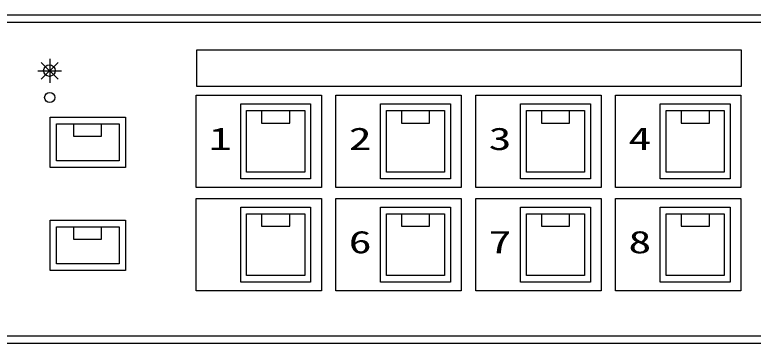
# Model space of a CAD drawing. Units: millimetres, scale not verified. Extents: x -62 to 63, y -57 to 57.
# Drawn here: x -35.23 to -25.33, y 11.74 to 16.14 of the extents above; entities that cross this region are included whole.
import ezdxf
from ezdxf.enums import TextEntityAlignment as Align

# ---------------------------------------------------------------- set-up
doc = ezdxf.new("R2010")
doc.units = ezdxf.units.MM
doc.header["$LTSCALE"] = 0.190318
doc.layers.add('0-2_GAIKEI', color=1, linetype='Continuous')
doc.styles.add('ＭＳ ゴシック', font='')
doc.styles.get('ＭＳ ゴシック').set_extended_font_data('MS Gothic')

msp = doc.modelspace()

# ---------------------------------------------------------------- linework, layer by layer
at = {"layer": '0-2_GAIKEI', "color": 7}
for p, q in [((-46.8655, 16.1387), (-4.8655, 16.1387)), ((-44.9905, 16.1387), (-4.8655, 16.1387)), ((-46.8655, 11.7387), (-21.8366, 11.7387))]:
    msp.add_line(p, q, dxfattribs=at)
at = {"layer": '0-2_GAIKEI'}
for p, q in [((-46.8655, 16.0387), (-4.8655, 16.0387)), ((-32.7882, 15.1789), (-32.7882, 15.6693)), ((-32.7882, 15.6693), (-25.4888, 15.6693)), ((-25.4888, 15.6693), (-25.4888, 15.1789)), ((-34.7585, 15.5471), (-34.7585, 15.2284)), ((-34.8713, 15.275), (-34.6462, 15.5004)), ((-34.8713, 15.5004), (-34.6462, 15.275)), ((-34.9182, 15.3878), (-34.5994, 15.3878)), ((-25.4888, 15.1789), (-32.7882, 15.1789)), ((-32.797, 13.8259), (-32.797, 15.0606)), ((-32.797, 15.0606), (-31.1154, 15.0606)), ((-31.1154, 15.0606), (-31.1154, 13.8259)), ((-30.9218, 13.8259), (-30.9218, 15.0606)), ((-30.9218, 15.0606), (-29.2404, 15.0606)), ((-29.2404, 15.0606), (-29.2404, 13.8259)), ((-29.0468, 13.8259), (-29.0468, 15.0606)), ((-29.0468, 15.0606), (-27.3654, 15.0606)), ((-27.3654, 15.0606), (-27.3654, 13.8259)), ((-27.1719, 13.8259), (-27.1719, 15.0606)), ((-27.1719, 15.0606), (-25.4904, 15.0606)), ((-25.4904, 15.0606), (-25.4904, 13.8259)), ((-32.1971, 13.9397), (-32.1971, 14.9468)), ((-32.1971, 14.9468), (-31.2601, 14.9468)), ((-32.1185, 14.0316), (-32.1185, 14.8549)), ((-32.1185, 14.8549), (-31.3389, 14.8549)), ((-31.3389, 14.8549), (-31.3389, 14.0316)), ((-31.2601, 14.9468), (-31.2601, 13.9397)), ((-30.3221, 13.9397), (-30.3221, 14.9468)), ((-30.3221, 14.9468), (-29.3851, 14.9468)), ((-30.2433, 14.0316), (-30.2433, 14.8549)), ((-30.2433, 14.8549), (-29.4639, 14.8549)), ((-29.4639, 14.8549), (-29.4639, 14.0316)), ((-29.3851, 14.9468), (-29.3851, 13.9397)), ((-28.4469, 13.9397), (-28.4469, 14.9468)), ((-28.4469, 14.9468), (-27.51, 14.9468)), ((-28.3679, 14.0316), (-28.3679, 14.8549)), ((-28.3679, 14.8549), (-27.5885, 14.8549)), ((-27.5885, 14.8549), (-27.5885, 14.0316)), ((-27.51, 14.9468), (-27.51, 13.9397)), ((-26.5721, 13.9397), (-26.5721, 14.9468)), ((-26.5721, 14.9468), (-25.635, 14.9468)), ((-26.4932, 14.0316), (-26.4932, 14.8549)), ((-26.4932, 14.8549), (-25.7139, 14.8549)), ((-25.7139, 14.8549), (-25.7139, 14.0316)), ((-25.635, 14.9468), (-25.635, 13.9397)), ((-34.7541, 14.0943), (-34.7541, 14.7682)), ((-34.7541, 14.7682), (-33.7405, 14.7682)), ((-33.7405, 14.7682), (-33.7405, 14.0943)), ((-31.9172, 14.8506), (-31.9172, 14.6885)), ((-31.5399, 14.8506), (-31.9172, 14.8506)), ((-31.5399, 14.6885), (-31.5399, 14.8506)), ((-30.042, 14.8506), (-30.042, 14.6885)), ((-29.6649, 14.8506), (-30.042, 14.8506)), ((-29.6649, 14.6885), (-29.6649, 14.8506)), ((-28.1669, 14.8506), (-28.1669, 14.6885)), ((-27.7895, 14.8506), (-28.1669, 14.8506)), ((-27.7895, 14.6885), (-27.7895, 14.8506)), ((-26.2921, 14.8506), (-26.2921, 14.6885)), ((-25.9146, 14.8506), (-26.2921, 14.8506)), ((-25.9146, 14.6885), (-25.9146, 14.8506)), ((-34.668, 14.1833), (-34.668, 14.679)), ((-34.668, 14.679), (-33.8266, 14.679)), ((-34.4415, 14.6753), (-34.4415, 14.5134)), ((-34.064, 14.6753), (-34.4415, 14.6753)), ((-34.064, 14.5134), (-34.064, 14.6753)), ((-33.8266, 14.679), (-33.8266, 14.1833)), ((-31.9172, 14.6885), (-31.5399, 14.6885)), ((-30.042, 14.6885), (-29.6649, 14.6885)), ((-28.1669, 14.6885), (-27.7895, 14.6885)), ((-26.2921, 14.6885), (-25.9146, 14.6885)), ((-34.4415, 14.5134), (-34.064, 14.5134)), ((-33.8266, 14.1833), (-34.668, 14.1833)), ((-33.7405, 14.0943), (-34.7541, 14.0943)), ((-31.3389, 14.0316), (-32.1185, 14.0316)), ((-29.4639, 14.0316), (-30.2433, 14.0316)), ((-27.5885, 14.0316), (-28.3679, 14.0316)), ((-25.7139, 14.0316), (-26.4932, 14.0316)), ((-31.2601, 13.9397), (-32.1971, 13.9397)), ((-29.3851, 13.9397), (-30.3221, 13.9397)), ((-27.51, 13.9397), (-28.4469, 13.9397)), ((-25.635, 13.9397), (-26.5721, 13.9397)), ((-31.1154, 13.8259), (-32.797, 13.8259)), ((-29.2404, 13.8259), (-30.9218, 13.8259)), ((-27.3654, 13.8259), (-29.0468, 13.8259)), ((-25.4904, 13.8259), (-27.1719, 13.8259)), ((-32.797, 12.4423), (-32.797, 13.677)), ((-32.797, 13.677), (-31.1154, 13.677)), ((-31.1154, 13.677), (-31.1154, 12.4423)), ((-30.9218, 12.4423), (-30.9218, 13.677)), ((-30.9218, 13.677), (-29.2404, 13.677)), ((-29.2404, 13.677), (-29.2404, 12.4423)), ((-29.0468, 12.4423), (-29.0468, 13.677)), ((-29.0468, 13.677), (-27.3654, 13.677)), ((-27.3654, 13.677), (-27.3654, 12.4423)), ((-27.1719, 12.4423), (-27.1719, 13.677)), ((-27.1719, 13.677), (-25.4904, 13.677)), ((-25.4904, 13.677), (-25.4904, 12.4423)), ((-32.1971, 12.5561), (-32.1971, 13.5634)), ((-32.1971, 13.5634), (-31.2601, 13.5634)), ((-32.1185, 12.6481), (-32.1185, 13.4713)), ((-32.1185, 13.4713), (-31.3389, 13.4713)), ((-31.9172, 13.467), (-31.9172, 13.305)), ((-31.5399, 13.467), (-31.9172, 13.467)), ((-31.5399, 13.305), (-31.5399, 13.467)), ((-31.3389, 13.4713), (-31.3389, 12.6481)), ((-31.2601, 13.5634), (-31.2601, 12.5561)), ((-30.3221, 12.5561), (-30.3221, 13.5634)), ((-30.3221, 13.5634), (-29.3851, 13.5634)), ((-30.2433, 12.6481), (-30.2433, 13.4713)), ((-30.2433, 13.4713), (-29.4639, 13.4713)), ((-30.042, 13.467), (-30.042, 13.305)), ((-29.6649, 13.467), (-30.042, 13.467)), ((-29.6649, 13.305), (-29.6649, 13.467)), ((-29.4639, 13.4713), (-29.4639, 12.6481)), ((-29.3851, 13.5634), (-29.3851, 12.5561)), ((-28.4469, 12.5561), (-28.4469, 13.5634)), ((-28.4469, 13.5634), (-27.51, 13.5634)), ((-28.3679, 12.6481), (-28.3679, 13.4713)), ((-28.3679, 13.4713), (-27.5885, 13.4713)), ((-28.1669, 13.467), (-28.1669, 13.305)), ((-27.7895, 13.467), (-28.1669, 13.467)), ((-27.7895, 13.305), (-27.7895, 13.467)), ((-27.5885, 13.4713), (-27.5885, 12.6481)), ((-27.51, 13.5634), (-27.51, 12.5561)), ((-26.5721, 12.5561), (-26.5721, 13.5634)), ((-26.5721, 13.5634), (-25.635, 13.5634)), ((-26.5721, 12.5561), (-26.5721, 13.5634)), ((-26.5721, 13.5634), (-25.635, 13.5634)), ((-26.4932, 12.6481), (-26.4932, 13.4713)), ((-26.4932, 13.4713), (-25.7139, 13.4713)), ((-26.2921, 13.467), (-26.2921, 13.305)), ((-25.9146, 13.467), (-26.2921, 13.467)), ((-25.9146, 13.305), (-25.9146, 13.467)), ((-25.7139, 13.4713), (-25.7139, 12.6481)), ((-25.635, 13.5634), (-25.635, 12.5561)), ((-25.635, 13.5634), (-25.635, 12.5561)), ((-34.7541, 12.7122), (-34.7541, 13.3862)), ((-34.7541, 13.3862), (-33.7405, 13.3862)), ((-33.7405, 13.3862), (-33.7405, 12.7122)), ((-34.668, 12.8012), (-34.668, 13.2969)), ((-34.668, 13.2969), (-33.8266, 13.2969)), ((-34.4415, 13.2931), (-34.4415, 13.1312)), ((-34.064, 13.2931), (-34.4415, 13.2931)), ((-34.064, 13.1312), (-34.064, 13.2931)), ((-33.8266, 13.2969), (-33.8266, 12.8012)), ((-31.9172, 13.305), (-31.5399, 13.305)), ((-30.042, 13.305), (-29.6649, 13.305)), ((-28.1669, 13.305), (-27.7895, 13.305)), ((-26.2921, 13.305), (-25.9146, 13.305)), ((-34.4415, 13.1312), (-34.064, 13.1312)), ((-33.8266, 12.8012), (-34.668, 12.8012)), ((-33.7405, 12.7122), (-34.7541, 12.7122)), ((-31.3389, 12.6481), (-32.1185, 12.6481)), ((-29.4639, 12.6481), (-30.2433, 12.6481)), ((-27.5885, 12.6481), (-28.3679, 12.6481)), ((-25.7139, 12.6481), (-26.4932, 12.6481)), ((-31.2601, 12.5561), (-32.1971, 12.5561)), ((-29.3851, 12.5561), (-30.3221, 12.5561)), ((-27.51, 12.5561), (-28.4469, 12.5561)), ((-25.635, 12.5561), (-26.5721, 12.5561)), ((-25.635, 12.5561), (-26.5721, 12.5561)), ((-31.1154, 12.4423), (-32.797, 12.4423)), ((-29.2404, 12.4423), (-30.9218, 12.4423)), ((-27.3654, 12.4423), (-29.0468, 12.4423)), ((-25.4904, 12.4423), (-27.1719, 12.4423)), ((-46.8655, 11.8387), (-4.8655, 11.8387))]:
    msp.add_line(p, q, dxfattribs=at)
for centre, radius in [((-34.7626, 15.3904), 0.0773), ((-34.7586, 15.0309), 0.0684)]:
    msp.add_circle(centre, radius, dxfattribs=at)

# ---------------------------------------------------------------- texts
at = {"layer": '0-2_GAIKEI', "style": 'ＭＳ ゴシック', "width": 1.5}
for s, p in [('1', (-32.625, 14.2366)), ('2', (-30.7499, 14.2366)), ('3', (-28.8746, 14.2366)), ('4', (-26.9998, 14.2366)), ('6', (-30.7499, 12.8529)), ('7', (-28.8746, 12.8529)), ('8', (-26.9998, 12.8529))]:
    msp.add_text(s, height=0.3014, dxfattribs=at).set_placement(p, align=Align.BOTTOM_LEFT)

doc.saveas('drawing.dxf')
